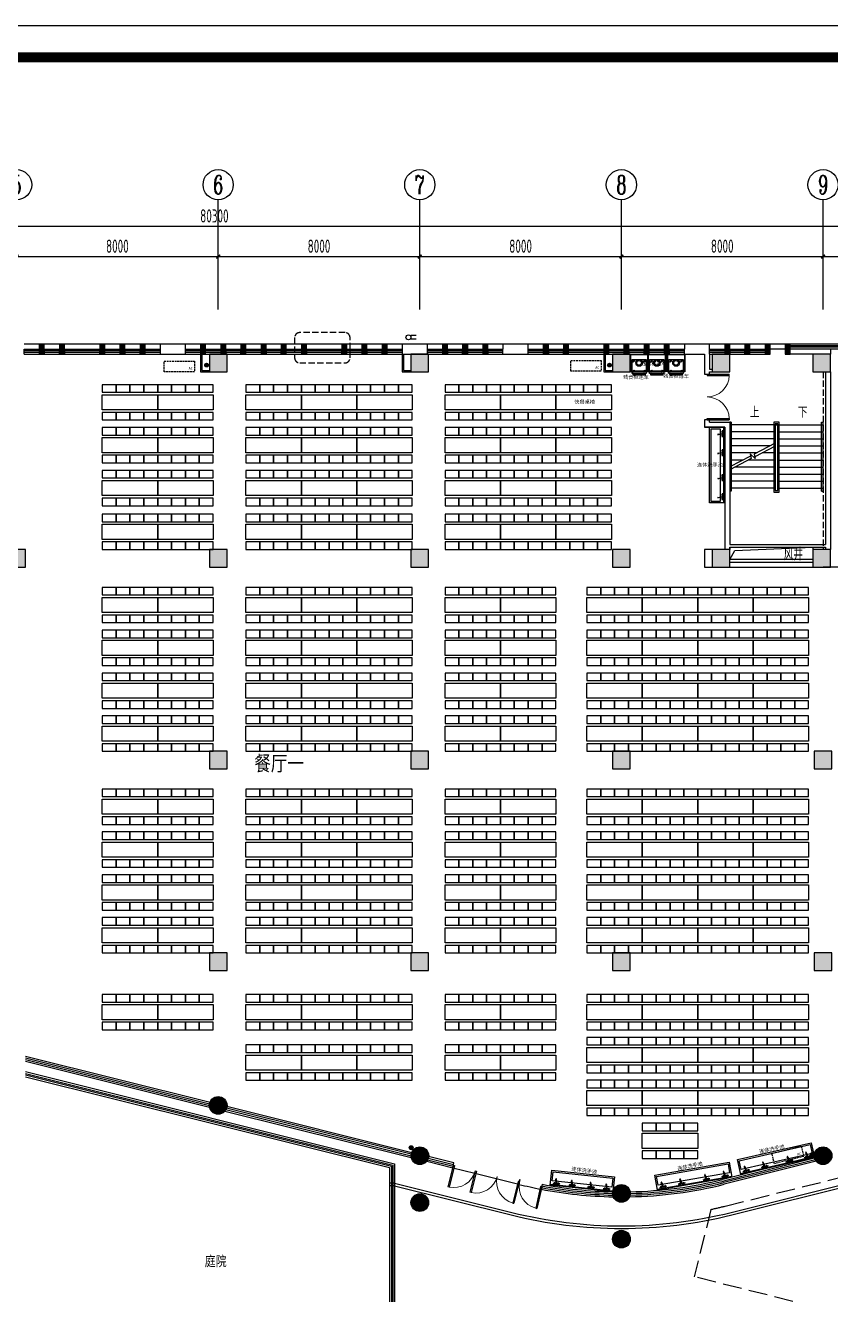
# Model space of a CAD drawing. Extents: x 1159254 to 1730927, y -477824 to -383968.
# Drawn here: x 1429519 to 1461469, y -434306 to -383968 of the extents above; entities that cross this region are included whole.
import ezdxf
from ezdxf.enums import TextEntityAlignment as Align

# ---------------------------------------------------------------- set-up
doc = ezdxf.new("R2010")
doc.units = 0
doc.header["$LTSCALE"] = 1000
doc.linetypes.add('DASH', pattern=[0.35, 0.25, -0.1])
for name, color, linetype in [('0-空调出屋面', 41, 'Continuous'), ('AXIS', 3, 'Continuous'), ('AXIS_TEXT', 7, 'Continuous'), ('COLUMN', 2, 'Continuous'), ('CURTWALL', 4, 'Continuous'), ('DIM_SYMB', 3, 'Continuous'), ('LG', 84, 'Continuous'), ('LVTRY', 6, 'Continuous'), ('PUB_HATCH', 8, 'Continuous'), ('PUB_STRM', 4, 'Continuous'), ('PUB_TEXT', 7, 'Continuous'), ('STAIR', 4, 'Continuous'), ('WALL', 6, 'Continuous'), ('WINDOW', 4, 'Continuous'), ('WS_厨房设备', 1, 'Continuous'), ('产品文字', 7, 'Continuous'), ('厨房布置', 4, 'Continuous'), ('外框', 7, 'Continuous'), ('空调', 205, 'Continuous')]:
    doc.layers.add(name, color=color, linetype=linetype)
doc.styles.add('_TCH_AXIS', font='COMPLEX', dxfattribs={"width": 0.8, "bigfont": 'TSSDCHN'})
doc.styles.add('_TCH_DIM', font='TSSDENG', dxfattribs={"width": 0.8, "bigfont": 'TSSDCHN'})
doc.styles.add('_TCH_DIM_T3', font='TSSDENG', dxfattribs={"width": 0.64, "bigfont": 'TSSDCHN'})
doc.styles.add('COMPLEX', font='COMPLEX')
doc.styles.add('HZ-1', font='MingLiU.ttf', dxfattribs={"width": 0.8})
doc.styles.get("Standard").update_dxf_attribs({"font": '', "width": 0.8})
doc.styles.add('WMF-宋体1', font='')
doc.styles.get('Standard').set_extended_font_data('SimSun')
doc.styles.get('WMF-宋体1').set_extended_font_data('SimSun')
doc.dimstyles.new('_TCH_ARCH&&150', dxfattribs={"dimtxt": 525, "dimasz": 150, "dimexe": 375, "dimexo": 450, "dimgap": 150, "dimtad": 1, "dimdec": 0, "dimzin": 0, "dimdsep": 46, "dimtxsty": '_TCH_DIM_T3', "dimblk": 'ARCHTICK', "dimcen": 0.09, "dimclrt": 7, "dimazin": 2, "dimtfac": 1, "dimtdec": 0, "dimtix": 1, "dimtmove": 2, "dimatfit": 3, "dimfxl": 0, "dimtolj": 1, "dimtzin": 0, "dimarcsym": 0})

# ---------------------------------------------------------------- blocks, each defined once
blk = doc.blocks.new('vhjkghkghkl')
at = {"layer": '空调', "linetype": 'DASH', "ltscale": 0.3}
blk.add_lwpolyline([(134071, 540199), (134071, 539779), (132871, 539779), (132871, 540199), (134071, 540199)], close=True, dxfattribs=at)
at = {"layer": '空调', "linetype": 'DASH', "ltscale": 0.3, "style": 'HZ-1'}
blk.add_text('AC', height=100, dxfattribs=at).set_placement((133846, 539867))
blk = doc.blocks.new('水龙头')
at = {"color": 252}
for p, q in [((-136, -15), (-90, -14)), ((-136, -18), (-90, -19)), ((-52, -2), (-4, -2)), ((-52, -31), (-6, -31)), ((4, -2), (51, -2)), ((12, -31), (51, -31)), ((23, -194), (26, -209)), ((49, -204), (46, -189)), ((136, -15), (90, -14)), ((136, -18), (90, -19))]:
    blk.add_line(p, q, dxfattribs=at)
for points in [[(13, -7), (0, 0), (-14, -8), (-14, -25), (-7, -29)], [(11, -26), (13, -25), (13, -7)]]:
    blk.add_lwpolyline(points, dxfattribs=at)
blk.add_lwpolyline([(26, -194), (-9, -18, -1.00756), (9, -15), (43, -190)], format="xyb", dxfattribs=at)
for centre in [(-78, -16), (77, -16)]:
    blk.add_circle(centre, 10.9, dxfattribs=at)
for centre, radius, start, end in [((-78, -16), 27.5, 36.2116, 175.3449), ((77, -16), 27.5, 4.6931, 143.7884), ((-136, -16), 1, 91.3387, 171.564), ((-132, -16), 4.53, 171.564, 188.436), ((-136, -17), 1, 188.436, 268.6613), ((-78, -16), 27.5, 184.6551, 323.7884), ((-78, -16), 16, 189.0003, 170.9997), ((-77, -16), 12.9, 168.3562, 191.6438), ((-52, 3), 5, 216.2116, 270), ((-52, -36), 5, 90, 143.7884), ((51, 3), 5, 270, 323.7884), ((51, -36), 5, 36.2116, 90), ((77, -16), 27.5, 216.2116, 355.3069), ((77, -16), 16, 9.0664, 350.9336), ((77, -16), 12.9, 348.3562, 11.6438), ((136, -16), 1, 8.436, 88.6613), ((136, -17), 1, 271.3387, 351.564), ((132, -16), 4.53, 351.564, 8.436)]:
    blk.add_arc(centre, radius, start, end, dxfattribs=at)
for centre, start_param, end_param in [((34, -192), 5.611234, 10.096729), ((34, -190), 6.955136, 8.752827), ((37, -206), 0, 3.141593)]:
    blk.add_ellipse(centre, major_axis=(-11.3, -2.2), ratio=0.233596, start_param=start_param, end_param=end_param, dxfattribs=at)
blk = doc.blocks.new('*U96')
blk.add_line((0, 40), (3000, 40))
blk.add_lwpolyline([(0, 600), (3000, 600), (3000, 0), (0, 0)], close=True)
at = {"color": 252}
blk.add_lwpolyline([(60, 540), (2940, 540), (2940, 180), (60, 180)], close=True, dxfattribs=at)
at = {"color": 1, "rotation": 180}
for p in [(246, 70), (996, 70), (1996, 70), (2746, 70)]:
    blk.add_blockref('水龙头', p, dxfattribs=at)
blk = doc.blocks.new('Custom_79')
at = {"color": 252}
for p, q in [((0, 700), (20, 680)), ((90, 806), (602, 806)), ((101, 806), (101, 771)), ((590, 806), (590, 771)), ((680, 680), (700, 700)), ((20, 20), (0, 0)), ((680, 20), (700, 0))]:
    blk.add_line(p, q, dxfattribs=at)
blk.add_lwpolyline([(0, 700), (700, 700), (700, 0), (0, 0)], close=True)
for points in [[(20, 680), (680, 680), (680, 20), (20, 20)], [(70, 771), (630, 771), (630, 213), (70, 213)], [(90, 771), (602, 771), (602, 822), (90, 822)], [(96, 661), (157, 721), (176, 702), (116, 642)], [(520, 661), (580, 721), (599, 702), (539, 642)], [(96, 262), (157, 322), (176, 303), (116, 242)], [(520, 262), (580, 322), (599, 303), (539, 242)]]:
    blk.add_lwpolyline(points, close=True, dxfattribs=at)
blk.add_circle((350, 350), 132)
blk.add_circle((350, 350), 92.5, dxfattribs=at)
blk = doc.blocks.new('*U125')
blk.add_line((0, 40), (2500, 40))
blk.add_lwpolyline([(0, 600), (2500, 600), (2500, 0), (0, 0)], close=True)
at = {"color": 252}
blk.add_lwpolyline([(60, 540), (2440, 540), (2440, 180), (60, 180)], close=True, dxfattribs=at)
at = {"color": 1, "rotation": 180}
for p in [(246, 70), (871, 70), (1621, 70), (2246, 70)]:
    blk.add_blockref('水龙头', p, dxfattribs=at)
blk = doc.blocks.new('A$C03080C26')
at = {"layer": '厨房布置'}
for points in [[(-1650, 1100), (-1650, 1400), (-2200, 1400), (-2200, 1100)], [(-1100, 1100), (-1100, 1400), (-1650, 1400), (-1650, 1100)], [(-1650, 1100), (-1650, 1400), (-1650, 1400), (-1650, 1100)], [(-550, 1100), (-550, 1400), (-1100, 1400), (-1100, 1100)], [(0, 1100), (0, 1400), (-550, 1400), (-550, 1100)], [(-2200, 1000), (0, 1000), (0, 400), (-2200, 400)], [(-1650, 0), (-1650, 300), (-2200, 300), (-2200, 0)], [(-1100, 0), (-1100, 300), (-1650, 300), (-1650, 0)], [(-1650, 0), (-1650, 300), (-1650, 300), (-1650, 0)], [(-550, 0), (-550, 300), (-1100, 300), (-1100, 0)], [(0, 0), (0, 300), (-550, 300), (-550, 0)]]:
    blk.add_lwpolyline(points, close=True, dxfattribs=at)
blk = doc.blocks.new('_ArchTick')
at = {"color": 0, "linetype": 'ByBlock', "const_width": 0.4}
blk.add_lwpolyline([(-0.5, -0.5), (0.5, 0.5)], dxfattribs=at)
blk = doc.blocks.new('*D177')
at = {"layer": 'AXIS', "color": 0, "lineweight": -2, "transparency": 16777216}
for p, q in [((1429169, -394791), (1429169, -392762)), ((1429169, -393137), (1437169, -393137)), ((1437169, -394791), (1437169, -392762))]:
    blk.add_line(p, q, dxfattribs=at)
at = {"layer": 'Defpoints', "color": 0, "transparency": 16777216}
for p in [(1437169, -393137), (1429169, -395241), (1437169, -395241)]:
    blk.add_point(p, dxfattribs=at)
at = {"layer": 'AXIS', "color": 0, "lineweight": -2, "transparency": 16777216, "xscale": 150, "yscale": 150, "zscale": 150, "rotation": 180}
blk.add_blockref('_ArchTick', (1429169, -393137), dxfattribs=at)
at = {"layer": 'AXIS', "color": 0, "lineweight": -2, "transparency": 16777216, "xscale": 150, "yscale": 150, "zscale": 150}
blk.add_blockref('_ArchTick', (1437169, -393137), dxfattribs=at)
at = {"layer": 'AXIS', "color": 7, "transparency": 16777216, "insert": (1433169, -392724), "char_height": 525, "attachment_point": 5, "style": '_TCH_DIM_T3'}
blk.add_mtext('\\A1;8000', dxfattribs=at)
blk = doc.blocks.new('*D178')
at = {"layer": 'AXIS', "color": 0, "lineweight": -2, "transparency": 16777216}
for p, q in [((1437169, -394791), (1437169, -392762)), ((1437169, -393137), (1445169, -393137)), ((1445169, -394791), (1445169, -392762))]:
    blk.add_line(p, q, dxfattribs=at)
at = {"layer": 'Defpoints', "color": 0, "transparency": 16777216}
for p in [(1445169, -393137), (1437169, -395241), (1445169, -395241)]:
    blk.add_point(p, dxfattribs=at)
at = {"layer": 'AXIS', "color": 0, "lineweight": -2, "transparency": 16777216, "xscale": 150, "yscale": 150, "zscale": 150, "rotation": 180}
blk.add_blockref('_ArchTick', (1437169, -393137), dxfattribs=at)
at = {"layer": 'AXIS', "color": 0, "lineweight": -2, "transparency": 16777216, "xscale": 150, "yscale": 150, "zscale": 150}
blk.add_blockref('_ArchTick', (1445169, -393137), dxfattribs=at)
at = {"layer": 'AXIS', "color": 7, "transparency": 16777216, "insert": (1441169, -392724), "char_height": 525, "attachment_point": 5, "style": '_TCH_DIM_T3'}
blk.add_mtext('\\A1;8000', dxfattribs=at)
blk = doc.blocks.new('*D179')
at = {"layer": 'AXIS', "color": 0, "lineweight": -2, "transparency": 16777216}
for p, q in [((1445169, -394791), (1445169, -392762)), ((1445169, -393137), (1453169, -393137)), ((1453169, -394791), (1453169, -392762))]:
    blk.add_line(p, q, dxfattribs=at)
at = {"layer": 'Defpoints', "color": 0, "transparency": 16777216}
for p in [(1453169, -393137), (1445169, -395241), (1453169, -395241)]:
    blk.add_point(p, dxfattribs=at)
at = {"layer": 'AXIS', "color": 0, "lineweight": -2, "transparency": 16777216, "xscale": 150, "yscale": 150, "zscale": 150, "rotation": 180}
blk.add_blockref('_ArchTick', (1445169, -393137), dxfattribs=at)
at = {"layer": 'AXIS', "color": 0, "lineweight": -2, "transparency": 16777216, "xscale": 150, "yscale": 150, "zscale": 150}
blk.add_blockref('_ArchTick', (1453169, -393137), dxfattribs=at)
at = {"layer": 'AXIS', "color": 7, "transparency": 16777216, "insert": (1449169, -392724), "char_height": 525, "attachment_point": 5, "style": '_TCH_DIM_T3'}
blk.add_mtext('\\A1;8000', dxfattribs=at)
blk = doc.blocks.new('*D180')
at = {"layer": 'AXIS', "color": 0, "lineweight": -2, "transparency": 16777216}
for p, q in [((1453169, -394791), (1453169, -392762)), ((1453169, -393137), (1461169, -393137)), ((1461169, -394791), (1461169, -392762))]:
    blk.add_line(p, q, dxfattribs=at)
at = {"layer": 'Defpoints', "color": 0, "transparency": 16777216}
for p in [(1461169, -393137), (1453169, -395241), (1461169, -395241)]:
    blk.add_point(p, dxfattribs=at)
at = {"layer": 'AXIS', "color": 0, "lineweight": -2, "transparency": 16777216, "xscale": 150, "yscale": 150, "zscale": 150, "rotation": 180}
blk.add_blockref('_ArchTick', (1453169, -393137), dxfattribs=at)
at = {"layer": 'AXIS', "color": 0, "lineweight": -2, "transparency": 16777216, "xscale": 150, "yscale": 150, "zscale": 150}
blk.add_blockref('_ArchTick', (1461169, -393137), dxfattribs=at)
at = {"layer": 'AXIS', "color": 7, "transparency": 16777216, "insert": (1457169, -392724), "char_height": 525, "attachment_point": 5, "style": '_TCH_DIM_T3'}
blk.add_mtext('\\A1;8000', dxfattribs=at)
blk = doc.blocks.new('*D181')
at = {"layer": 'AXIS', "color": 0, "lineweight": -2, "transparency": 16777216}
for p, q in [((1461169, -394791), (1461169, -392762)), ((1461169, -393137), (1469169, -393137)), ((1469169, -394791), (1469169, -392762))]:
    blk.add_line(p, q, dxfattribs=at)
at = {"layer": 'Defpoints', "color": 0, "transparency": 16777216}
for p in [(1469169, -393137), (1461169, -395241), (1469169, -395241)]:
    blk.add_point(p, dxfattribs=at)
at = {"layer": 'AXIS', "color": 0, "lineweight": -2, "transparency": 16777216, "xscale": 150, "yscale": 150, "zscale": 150, "rotation": 180}
blk.add_blockref('_ArchTick', (1461169, -393137), dxfattribs=at)
at = {"layer": 'AXIS', "color": 0, "lineweight": -2, "transparency": 16777216, "xscale": 150, "yscale": 150, "zscale": 150}
blk.add_blockref('_ArchTick', (1469169, -393137), dxfattribs=at)
at = {"layer": 'AXIS', "color": 7, "transparency": 16777216, "insert": (1465169, -392724), "char_height": 525, "attachment_point": 5, "style": '_TCH_DIM_T3'}
blk.add_mtext('\\A1;8000', dxfattribs=at)
blk = doc.blocks.new('*D183')
at = {"layer": 'AXIS', "color": 0, "lineweight": -2, "transparency": 16777216}
for p, q in [((1396869, -394791), (1396869, -391562)), ((1477169, -394791), (1477169, -391562)), ((1396869, -391937), (1477169, -391937))]:
    blk.add_line(p, q, dxfattribs=at)
at = {"layer": 'Defpoints', "color": 0, "transparency": 16777216}
for p in [(1477169, -391937), (1396869, -395241), (1477169, -395241)]:
    blk.add_point(p, dxfattribs=at)
at = {"layer": 'AXIS', "color": 0, "lineweight": -2, "transparency": 16777216, "xscale": 150, "yscale": 150, "zscale": 150, "rotation": 180}
blk.add_blockref('_ArchTick', (1396869, -391937), dxfattribs=at)
at = {"layer": 'AXIS', "color": 0, "lineweight": -2, "transparency": 16777216, "xscale": 150, "yscale": 150, "zscale": 150}
blk.add_blockref('_ArchTick', (1477169, -391937), dxfattribs=at)
at = {"layer": 'AXIS', "color": 7, "transparency": 16777216, "insert": (1437019, -391524), "char_height": 525, "attachment_point": 5, "style": '_TCH_DIM_T3'}
blk.add_mtext('\\A1;80300', dxfattribs=at)
blk = doc.blocks.new('_FZH')
blk.add_lwpolyline([(-0.5, -0.5), (0.5, -0.5), (0.5, 0.5), (-0.5, 0.5)], close=True)
at = {"layer": 'PUB_HATCH'}
blk.add_solid([(-0.5, -0.5), (0.5, -0.5), (-0.5, 0.5), (0.5, 0.5)], dxfattribs=at)
blk = doc.blocks.new('_YZH')
blk.add_circle((0, 0), 0.5)
at = {"layer": 'PUB_HATCH', "const_width": 0.5}
blk.add_lwpolyline([(-0.25, 0, 1), (0.25, 0, 1)], format="xyb", close=True, dxfattribs=at)
blk = doc.blocks.new('$DorLib2D$00000002')
for p, q in [((-0.5, 0), (-0.5, 0.4875)), ((-0.475, 0.4875), (-0.5, 0.4875)), ((-0.475, 0), (-0.475, 0.4875)), ((0.475, 0), (0.475, 0.4875)), ((0.475, 0.4875), (0.5, 0.4875)), ((0.5, 0), (0.5, 0.4875)), ((-0.5, 0), (-0.475, 0)), ((0.5, 0), (0.475, 0))]:
    blk.add_line(p, q)
at = {"lineweight": 13}
for centre, start, end in [((-0.4875, 0), 0, 88.53072), ((0.4875, 0), 91.46928, 180)]:
    blk.add_arc(centre, 0.4875, start, end, dxfattribs=at)
blk = doc.blocks.new('$DorLib2D$00000001')
for p, q in [((0.45, 0.975), (0.5, 0.975)), ((0.45, 0), (0.45, 0.975)), ((0.5, 0), (0.5, 0.975)), ((0.5, 0), (0.45, 0))]:
    blk.add_line(p, q)
at = {"lineweight": 13}
blk.add_arc((0.475, 0), 0.975, 91.4693, 180, dxfattribs=at)
blk = doc.blocks.new('_AXISO')
blk.add_circle((0, 0), 0.5)
at = {"layer": 'AXIS_TEXT', "style": 'COMPLEX', "width": 1.041667}
blk.add_attdef('A', text='', height=0.56, dxfattribs=at).set_placement((-0.25, -0.28), (0.25, -0.28), align=Align.FIT)
blk = doc.blocks.new('$WINLIB2D$00000001')
at = {"color": 0}
for points in [[(-0.5, 0.5), (-0.5, -0.5)], [(-0.5, 0.5), (0.5, 0.5)], [(0.5, -0.5), (0.5, 0.5)], [(0.5, 0.167), (-0.5, 0.167)], [(0.5, -0.167), (-0.5, -0.167)], [(-0.5, -0.5), (0.5, -0.5)]]:
    blk.add_lwpolyline(points, dxfattribs=at)

msp = doc.modelspace()

# ---------------------------------------------------------------- hatches: boundary and pattern name
at = {"layer": '0-空调出屋面'}
h = msp.add_hatch(dxfattribs=at)
h.set_pattern_fill('ANSI31', color=256, scale=10, style=0)
h.set_pattern_definition([(315, (1436646.978, -397375.931), (-11.2253, -11.2253), [])])
h.paths.add_polyline_path([(1436647, -397440.9, -1), (1436777, -397440.9, -1)])
h = msp.add_hatch(dxfattribs=at)
h.set_pattern_fill('ANSI31', color=256, scale=10, style=0)
h.set_pattern_definition([(315, (1452632.474, -397375.931), (-11.2253, -11.2253), [])])
h.paths.add_polyline_path([(1452632.5, -397440.9, -1), (1452762.5, -397440.9, -1)])
h = msp.add_hatch(dxfattribs=at)
h.set_pattern_fill('ANSI31', color=256, scale=10, style=0)
h.set_pattern_definition([(315, (1444759.58, -428412.707), (-11.2253, -11.2253), [])])
h.paths.add_polyline_path([(1444759.6, -428477.7, -1), (1444889.6, -428477.7, -1)])
h = msp.add_hatch(dxfattribs=at)
h.set_pattern_fill('ANSI31', color=256, scale=10, style=0)
h.set_pattern_definition([(315, (1460677.88, -428682.519), (-11.2253, -11.2253), [])])
h.paths.add_polyline_path([(1460677.9, -428747.5, -1), (1460807.9, -428747.5, -1)])

# ---------------------------------------------------------------- linework, layer by layer
at = {"linetype": 'DASH'}
msp.add_line((1461169.5, -397705.7), (1461169.5, -404755.7), dxfattribs=at)
at = {"color": 6, "linetype": 'DASH'}
msp.add_lwpolyline([(1440402.8, -397352.7), (1442202.8, -397352.7, 0.4142136), (1442402.8, -397152.7), (1442402.8, -396352.7, 0.4142136), (1442202.8, -396152.7), (1440402.8, -396152.7, 0.4142136), (1440202.8, -396352.7), (1440202.8, -397152.7, 0.4142136)], format="xyb", close=True, dxfattribs=at)
msp.add_lwpolyline([(1460769.5, -405155.7), (1457469.5, -405155.7), (1457469.5, -404655.7), (1460769.5, -404655.7)], close=True)
msp.add_lwpolyline([(1457469.5, -405155.7), (1457664.1, -404789.4), (1460769.5, -404655.7)])
at = {"layer": '0-空调出屋面'}
for centre, radius in [((1436712, -397440.9), 75), ((1436712, -397440.9), 65), ((1452697.5, -397440.9), 75), ((1452697.5, -397440.9), 65), ((1444824.6, -428477.7), 75), ((1444824.6, -428477.7), 65), ((1460742.9, -428747.5), 75), ((1460742.9, -428747.5), 65)]:
    msp.add_circle(centre, radius, dxfattribs=at)
at = {"layer": 'AXIS'}
for p, q in [((1437169.5, -395240.5), (1437169.5, -390887)), ((1445169.5, -395240.5), (1445169.5, -390887)), ((1453169.5, -395240.5), (1453169.5, -390887)), ((1461169.5, -395240.5), (1461169.5, -390887))]:
    msp.add_line(p, q, dxfattribs=at)
at = {"layer": 'COLUMN'}
for p, q in [((1435869.5, -396605.7), (1434869.5, -396605.7)), ((1434869.5, -396605.7), (1434869.5, -396805.7)), ((1435869.5, -396805.7), (1435869.5, -396605.7)), ((1445469.5, -396605.7), (1444469.5, -396605.7)), ((1444469.5, -396605.7), (1444469.5, -396805.7)), ((1445469.5, -396805.7), (1445469.5, -396605.7)), ((1449469.5, -396605.7), (1448469.5, -396605.7)), ((1448469.5, -396605.7), (1448469.5, -396805.7)), ((1449469.5, -396805.7), (1449469.5, -396605.7)), ((1456669.5, -396605.7), (1455669.5, -396605.7)), ((1455669.5, -396605.7), (1455669.5, -396805.7)), ((1456669.5, -396805.7), (1456669.5, -396605.7)), ((1434869.5, -397005.7), (1435869.5, -397005.7)), ((1444469.5, -397005.7), (1445469.5, -397005.7)), ((1448469.5, -397005.7), (1449469.5, -397005.7)), ((1455669.5, -397005.7), (1456469.5, -397005.7))]:
    msp.add_line(p, q, dxfattribs=at)
for points in [[(1436469.5, -397005.7), (1436469.5, -397705.7), (1436819.5, -397705.7)], [(1436519.5, -397005.7), (1436519.5, -397655.7), (1436819.5, -397655.7)], [(1444469.5, -397005.7), (1444469.5, -397705.7), (1444819.5, -397705.7)], [(1444519.5, -397005.7), (1444519.5, -397655.7), (1444819.5, -397655.7)], [(1452469.5, -397005.7), (1452469.5, -397705.7), (1452819.5, -397705.7)], [(1452519.5, -397005.7), (1452519.5, -397655.7), (1452819.5, -397655.7)]]:
    msp.add_lwpolyline(points, dxfattribs=at)
at = {"layer": 'CURTWALL'}
for p, q in [((1463056, -405455.8), (1461176, -405455.8)), ((1429519.5, -424843), (1436845.4, -426669.6)), ((1429519.5, -424911.7), (1436826.2, -426733.5)), ((1429519.5, -424980.4), (1436819.5, -426800.5)), ((1429519.5, -425049.1), (1436826.3, -426870.9)), ((1437517.7, -426837.2), (1444847.2, -428664.6)), ((1437440, -427023.9), (1444828.1, -428866)), ((1437479.1, -426965), (1444821.3, -428795.6)), ((1437504.6, -426902.6), (1444828, -428728.6)), ((1446521.7, -429082.1), (1445519.5, -428832.3)), ((1460821.2, -428831.8), (1457197.5, -429735.3)), ((1445441.8, -429019), (1446473.3, -429276.2)), ((1445480.9, -428960.1), (1446489.4, -429211.5)), ((1445506.4, -428897.7), (1446505.5, -429146.8)), ((1446473.3, -429276.2), (1446521.7, -429082.1)), ((1460834.3, -428897.3), (1457213.6, -429800)), ((1460859.8, -428959.6), (1457229.7, -429864.7)), ((1460898.9, -429018.6), (1457245.8, -429929.4)), ((1449093.1, -429929.4), (1449141.5, -429735.3)), ((1449104.3, -429932.2), (1449147.3, -429736.8)), ((1450026.2, -429930.5), (1449983.2, -430125.9))]:
    msp.add_line(p, q, dxfattribs=at)
for radius, start, end in [(16783.3, 256, 256.0332), (16716.7, 256, 256.02707), (16650, 256, 256.0209), (16783.3, 271.17245, 284), (16650, 271.18303, 284), (16716.7, 271.1997, 284), (16850, 256, 256.03928), (16850, 259.09996, 268.90142), (16783.3, 259.10604, 268.82755), (16716.7, 259.11216, 268.8003), (16650, 259.11834, 268.81697), (16850, 271.09858, 284)]:
    msp.add_arc((1453169.5, -413579.9), radius, start, end, dxfattribs=at)
at = {"layer": 'DIM_SYMB'}
for points in [[(1458369.5, -399665.7, 0, 0, 0), (1458369.5, -400535.7, 104, 0, 0), (1458369.5, -400925.7, 0, 0, 0)], [(1460269.5, -399665.7, 0, 0, 0), (1460269.5, -403375.7, 0, 0, 0), (1458369.5, -403375.7, 0, 0, 0), (1458369.5, -401595.7, 104, 0, 0), (1458369.5, -401205.7, 0, 0, 0)]]:
    msp.add_lwpolyline(points, format="xyseb", dxfattribs=at)
at = {"layer": 'LG'}
for points in [[(1462153, -395110.9), (1462544.4, -396680.7), (1461469.5, -396680.7), (1459869.5, -396680.7)], [(1462213.6, -395147.2), (1462608.4, -396730.7), (1459869.5, -396730.7)], [(1429519.5, -425538.7), (1444094.5, -429172.6), (1444094.5, -437930.7), (1429519.5, -437930.7)], [(1429519.5, -425590.2), (1444044.5, -429211.7), (1444044.5, -437880.7), (1429519.5, -437880.7)]]:
    msp.add_lwpolyline(points, dxfattribs=at)
at = {"layer": 'LVTRY'}
for p, q in [((1457269.5, -399905.7), (1456469.5, -399905.7)), ((1457269.5, -404755.7), (1456469.5, -404755.7))]:
    msp.add_line(p, q, dxfattribs=at)
at = {"layer": 'PUB_STRM', "linetype": 'DASH'}
for p, q in [((1445019.5, -396269.3), (1444819.5, -396269.3)), ((1445019.5, -396409.3), (1444819.5, -396409.3))]:
    msp.add_line(p, q, dxfattribs=at)
at = {"layer": 'PUB_STRM'}
msp.add_circle((1444719.5, -396339.3), 100, dxfattribs=at)
at = {"layer": 'STAIR'}
for p, q in [((1457469.5, -399705.7), (1457469.5, -402445.7)), ((1457529.5, -399705.7), (1457469.5, -399705.7)), ((1457469.5, -399805.7), (1457469.5, -401477)), ((1459269.5, -399805.7), (1457469.5, -399805.7)), ((1459269.5, -400085.7), (1457469.5, -400085.7)), ((1457529.5, -399705.7), (1457529.5, -402445.7)), ((1459429.5, -399705.7), (1459209.5, -399705.7)), ((1459209.5, -399705.7), (1459209.5, -402475.7)), ((1459369.5, -399765.7), (1459269.5, -399765.7)), ((1459269.5, -399765.7), (1459269.5, -402415.7)), ((1459269.5, -399805.7), (1459369.5, -399805.7)), ((1459269.5, -399805.7), (1459269.5, -400541.7)), ((1459369.5, -402415.7), (1459369.5, -399765.7)), ((1459369.5, -402325.7), (1459369.5, -399805.7)), ((1459369.5, -399805.7), (1461169.5, -399805.7)), ((1459369.5, -400085.7), (1461169.5, -400085.7)), ((1459429.5, -402475.7), (1459429.5, -399705.7)), ((1461109.5, -402445.7), (1461109.5, -399705.7)), ((1461109.5, -399705.7), (1461169.5, -399705.7)), ((1461169.5, -402445.7), (1461169.5, -399705.7)), ((1461169.5, -402325.7), (1461169.5, -399805.7)), ((1459269.5, -400365.7), (1457469.5, -400365.7)), ((1459069.3, -400645.7), (1457469.5, -400645.7)), ((1459269.5, -400541.7), (1458438, -400973.7)), ((1459269.5, -400654.4), (1458460.3, -401074.8)), ((1459269.5, -400654.4), (1459269.5, -402325.7)), ((1459369.5, -400365.7), (1461169.5, -400365.7)), ((1459369.5, -400645.7), (1461169.5, -400645.7)), ((1458530.4, -400925.7), (1457469.5, -400925.7)), ((1458296.3, -401047.4), (1457469.5, -401477)), ((1458318.6, -401148.5), (1457469.5, -401589.7)), ((1458476.5, -401148), (1458278.3, -400966.1)), ((1458278.3, -400966.1), (1458318.6, -401148.5)), ((1458438, -400973.7), (1458476.5, -401148)), ((1459269.5, -400925.7), (1458747.3, -400925.7)), ((1459369.5, -400925.7), (1461169.5, -400925.7)), ((1457991.6, -401205.7), (1457469.5, -401205.7)), ((1457469.5, -401589.7), (1457469.5, -402325.7)), ((1459269.5, -401485.7), (1457669.6, -401485.7)), ((1459269.5, -401205.7), (1458208.5, -401205.7)), ((1459369.5, -401205.7), (1461169.5, -401205.7)), ((1459369.5, -401485.7), (1461169.5, -401485.7)), ((1459269.5, -401765.7), (1457469.5, -401765.7)), ((1459269.5, -402045.7), (1457469.5, -402045.7)), ((1459369.5, -401765.7), (1461169.5, -401765.7)), ((1459369.5, -402045.7), (1461169.5, -402045.7)), ((1459269.5, -402325.7), (1457469.5, -402325.7)), ((1457529.5, -402445.7), (1457469.5, -402445.7)), ((1459209.5, -402475.7), (1459429.5, -402475.7)), ((1459269.5, -402415.7), (1459369.5, -402415.7)), ((1459369.5, -402325.7), (1461169.5, -402325.7)), ((1461109.5, -402445.7), (1461169.5, -402445.7))]:
    msp.add_line(p, q, dxfattribs=at)
at = {"layer": 'STAIR', "color": 8, "ltscale": 3}
for p, q in [((1457524, -431045.2), (1475329.3, -426605.9)), ((1457548.2, -431142.2), (1475353.5, -426702.9)), ((1444169.5, -429887), (1443969.5, -429887)), ((1444169.5, -429887), (1448814.9, -431045.2)), ((1444169.5, -429990), (1443969.5, -429990)), ((1444169.5, -429990), (1448790.7, -431142.2))]:
    msp.add_line(p, q, dxfattribs=at)
at = {"layer": 'STAIR', "linetype": 'DASH', "ltscale": 3}
for p, q in [((1443969.5, -429270.3), (1443969.5, -441095.8)), ((1456719.6, -430926.5), (1456053.9, -433596.6)), ((1464050.4, -435590.3), (1456053.9, -433596.6))]:
    msp.add_line(p, q, dxfattribs=at)
at = {"layer": 'STAIR'}
for points in [[(1462080.2, -395129.1), (1462448.4, -396605.7), (1461469.5, -396605.7), (1429469.5, -396605.7)], [(1462286.3, -395129.1), (1462704.4, -396805.7), (1461469.5, -396805.7)], [(1429519.5, -425461.4), (1444169.5, -429114), (1444169.5, -438005.7), (1429519.5, -438005.7)], [(1429519.5, -425667.5), (1443969.5, -429270.3), (1443969.5, -437805.7), (1429519.5, -437805.7)]]:
    msp.add_lwpolyline(points, dxfattribs=at)
at = {"layer": 'STAIR', "linetype": 'DASH', "ltscale": 3}
msp.add_lwpolyline([(1456719.6, -430926.5, 0.008491), (1457282.1, -430796.3), (1469629, -427717.9, 0.4142136), (1473999.3, -420444.6)], format="xyb", dxfattribs=at)
at = {"layer": 'STAIR', "color": 8, "ltscale": 3}
for radius in [18100, 18000]:
    msp.add_arc((1453169.5, -413579.9), radius, 256, 284, dxfattribs=at)
at = {"layer": 'WALL'}
for p, q in [((1459669.5, -396605.7), (1459069.5, -396605.7)), ((1456469.5, -397005.7), (1456469.5, -397605.5)), ((1456669.5, -397005.7), (1456669.5, -397605.5)), ((1459669.5, -396805.7), (1459069.5, -396805.7)), ((1461469.5, -396805.7), (1459869.5, -396805.7)), ((1461269.5, -397005.7), (1459869.5, -397005.7)), ((1461469.5, -396805.7), (1461469.5, -397005.7)), ((1456469.5, -397605.5), (1456469.5, -397805.7)), ((1456669.5, -397605.5), (1456769.5, -397605.5)), ((1456469.5, -397805.7), (1456669.5, -397805.7)), ((1456669.5, -397805.7), (1456669.5, -397705.5)), ((1456669.5, -397705.5), (1456769.5, -397705.5)), ((1461269.5, -397705.7), (1461269.5, -404555.7)), ((1461469.5, -397705.7), (1461469.5, -404605.7)), ((1456669.5, -399605.7), (1456469.5, -399605.7)), ((1456469.5, -399605.7), (1456469.5, -399705.7)), ((1456669.5, -399705.7), (1456669.5, -399605.7)), ((1456469.5, -399705.7), (1456469.5, -399705.7)), ((1456469.5, -399705.7), (1456469.5, -399905.7)), ((1456469.5, -399905.7), (1456569.5, -399905.7)), ((1456569.5, -399905.7), (1457269.5, -399905.7)), ((1456669.5, -399705.7), (1457469.5, -399705.7)), ((1457269.5, -399905.7), (1457269.5, -404605.7)), ((1457469.5, -399705.7), (1457469.5, -404555.7)), ((1457269.5, -404605.7), (1457269.5, -404755.7)), ((1457469.5, -404555.7), (1461269.5, -404555.7)), ((1457469.5, -404655.7), (1461269.5, -404655.7)), ((1457469.5, -404655.7), (1457469.5, -404755.7)), ((1461269.5, -404655.7), (1461269.5, -404755.7)), ((1461469.5, -404605.7), (1461469.5, -404755.7)), ((1456469.5, -404755.8), (1456469.5, -405455.8)), ((1456469.5, -405455.8), (1456867.8, -405455.8)), ((1457469.5, -405255.7), (1460769.5, -405255.7)), ((1457469.5, -405455.7), (1460769.5, -405455.7))]:
    msp.add_line(p, q, dxfattribs=at)
at = {"layer": 'WINDOW'}
for p, q in [((1446473.3, -429276.2), (1447346.5, -429493.9)), ((1447346.5, -429493.9), (1449093.1, -429929.4))]:
    msp.add_line(p, q, dxfattribs=at)
msp.add_arc((1453169.5, -413579.9), 16850, 256.03928, 259.09996, dxfattribs=at)
at = {"layer": '外框', "lineweight": -2}
msp.add_line((1373729.3, -383967.5), (1507666.7, -383967.5), dxfattribs=at)
at = {"layer": '外框', "lineweight": -2, "const_width": 391.5}
msp.add_lwpolyline([(1378933, -476589.1), (1502264, -476589.1, 0.4142136), (1506179.3, -472673.8), (1506179.3, -389151, 0.4142136), (1502264, -385235.8), (1378933, -385235.8, 0.4142136), (1375017.7, -389151), (1375017.7, -472673.8, 0.4142136)], format="xyb", close=True, dxfattribs=at)

# ---------------------------------------------------------------- block references
at = {"layer": 'AXIS'}
ref = msp.add_blockref('_AXISO', (1429169.5, -390287), dxfattribs=dict(at, xscale=1200, yscale=1200, zscale=1200))
ref.add_attrib('A', '5', dxfattribs={"layer": 'AXIS_TEXT', "height": 741.2, "style": '_TCH_AXIS'}).set_placement((1428971.8, -390657.6), (1429367.1, -390657.6), align=Align.FIT)
ref = msp.add_blockref('_AXISO', (1437169.5, -390287), dxfattribs=dict(at, xscale=1200, yscale=1200, zscale=1200))
ref.add_attrib('A', '6', dxfattribs={"layer": 'AXIS_TEXT', "height": 741.2, "style": '_TCH_AXIS'}).set_placement((1436971.8, -390657.6), (1437367.1, -390657.6), align=Align.FIT)
ref = msp.add_blockref('_AXISO', (1445169.5, -390287), dxfattribs=dict(at, xscale=1200, yscale=1200, zscale=1200))
ref.add_attrib('A', '7', dxfattribs={"layer": 'AXIS_TEXT', "height": 741.2, "style": '_TCH_AXIS'}).set_placement((1444971.8, -390657.6), (1445367.1, -390657.6), align=Align.FIT)
ref = msp.add_blockref('_AXISO', (1453169.5, -390287), dxfattribs=dict(at, xscale=1200, yscale=1200, zscale=1200))
ref.add_attrib('A', '8', dxfattribs={"layer": 'AXIS_TEXT', "height": 741.2, "style": '_TCH_AXIS'}).set_placement((1452971.8, -390657.6), (1453367.1, -390657.6), align=Align.FIT)
ref = msp.add_blockref('_AXISO', (1461169.5, -390287), dxfattribs=dict(at, xscale=1200, yscale=1200, zscale=1200))
ref.add_attrib('A', '9', dxfattribs={"layer": 'AXIS_TEXT', "height": 741.2, "style": '_TCH_AXIS'}).set_placement((1460971.8, -390657.6), (1461367.1, -390657.6), align=Align.FIT)
at = {"layer": 'COLUMN'}
for name, p, xscale, yscale, zscale in [('_FZH', (1430169.5, -396805.7), 200, 400, 400), ('_FZH', (1430969.5, -396805.7), 200, 400, 400), ('_FZH', (1432569.5, -396805.7), 200, 400, 400), ('_FZH', (1433369.5, -396805.7), 200, 400, 400), ('_FZH', (1434169.5, -396805.7), 200, 400, 400), ('_FZH', (1436569.5, -396805.7), 200, 400, 400), ('_FZH', (1437369.5, -396805.7), 200, 400, 400), ('_FZH', (1438169.5, -396805.7), 200, 400, 400), ('_FZH', (1438969.5, -396805.7), 200, 400, 400), ('_FZH', (1439769.5, -396805.7), 200, 400, 400), ('_FZH', (1440569.5, -396805.7), 200, 400, 400), ('_FZH', (1442169.5, -396805.7), 200, 400, 400), ('_FZH', (1442969.5, -396805.7), 200, 400, 400), ('_FZH', (1443769.5, -396805.7), 200, 400, 400), ('_FZH', (1446169.5, -396805.7), 200, 400, 400), ('_FZH', (1446969.5, -396805.7), 200, 400, 400), ('_FZH', (1447769.5, -396805.7), 200, 400, 400), ('_FZH', (1450169.5, -396805.7), 200, 400, 400), ('_FZH', (1450969.5, -396805.7), 200, 400, 400), ('_FZH', (1452569.5, -396805.7), 200, 400, 400), ('_FZH', (1453369.5, -396805.7), 200, 400, 400), ('_FZH', (1454169.5, -396805.7), 200, 400, 400), ('_FZH', (1454969.5, -396805.7), 200, 400, 400), ('_FZH', (1457369.5, -396805.7), 200, 400, 400), ('_FZH', (1458169.5, -396805.7), 200, 400, 400), ('_FZH', (1458969.5, -396805.7), 200, 400, 400), ('_FZH', (1459769.5, -396805.7), 200, 400, 400), ('_FZH', (1437169.5, -397355.7), 700, 700, 700), ('_FZH', (1445169.5, -397355.7), 700, 700, 700), ('_FZH', (1453169.5, -397355.7), 700, 700, 700), ('_FZH', (1429169.5, -405105.7), 700, 700, 700), ('_FZH', (1437169.5, -405105.7), 700, 700, 700), ('_FZH', (1445169.5, -405105.7), 700, 700, 700), ('_FZH', (1437169.5, -413105.7), 700, 700, 700), ('_FZH', (1445169.5, -413105.7), 700, 700, 700), ('_FZH', (1453169.5, -413105.7), 700, 700, 700), ('_FZH', (1461169.5, -413105.8), 700.0043380444404, 699.9999999998836, 699.9999999998836), ('_FZH', (1437169.5, -421105.7), 700, 700, 700), ('_FZH', (1445169.5, -421105.7), 700, 700, 700), ('_FZH', (1453169.5, -421105.7), 700, 700, 700), ('_FZH', (1461169.5, -421105.8), 699.9965255453717, 700.0000152587891, 700.0000152587891), ('_YZH', (1437169.5, -426801.9), 700, 700, 700), ('_YZH', (1445171.3, -428797), 700, 700, 700), ('_YZH', (1461169.5, -428796.5), 700, 700, 700), ('_YZH', (1445169.5, -430656.1), 700, 700, 700), ('_YZH', (1453169.5, -430292.1), 700, 700, 700), ('_YZH', (1453169.5, -432105.7), 700, 700, 700)]:
    msp.add_blockref(name, p, dxfattribs=dict(at, xscale=xscale, yscale=yscale, zscale=zscale))
at = {"layer": 'COLUMN', "xscale": 700, "yscale": 700, "zscale": 700, "rotation": 270}
for p in [(1457119.5, -397355.7), (1461119.5, -397355.7), (1453169.5, -405105.7), (1457119.5, -405105.7), (1461119.5, -405105.7)]:
    msp.add_blockref('_FZH', p, dxfattribs=at)
at = {"layer": 'WINDOW'}
for name, p, xscale, yscale, zscale, rotation in [('$WINLIB2D$00000001', (1429769.5, -396905.7), -600, 200, -600, 180), ('$WINLIB2D$00000001', (1430569.5, -396905.7), -600, -200, -600, 180), ('$WINLIB2D$00000001', (1431769.5, -396905.7), -1400, -200, -1400, 180), ('$WINLIB2D$00000001', (1432969.5, -396905.7), -600, 200, -600, 180), ('$WINLIB2D$00000001', (1433769.5, -396905.7), -600, -200, -600, 180), ('$WINLIB2D$00000001', (1434569.5, -396905.7), -600, 200, -600, 180), ('$WINLIB2D$00000001', (1436169.5, -396905.7), -600, 200, -600, 180), ('$WINLIB2D$00000001', (1436969.5, -396905.7), -600, 200, -600, 180), ('$WINLIB2D$00000001', (1437769.5, -396905.7), -600, -200, -600, 180), ('$WINLIB2D$00000001', (1438569.5, -396905.7), -600, 200, -600, 180), ('$WINLIB2D$00000001', (1439369.5, -396905.7), -600, -200, -600, 180), ('$WINLIB2D$00000001', (1440169.5, -396905.7), -600, 200, -600, 180), ('$WINLIB2D$00000001', (1441369.5, -396905.7), -1400, -200, -1400, 179.9999999999916), ('$WINLIB2D$00000001', (1442569.5, -396905.7), -600, 200, -600, 180), ('$WINLIB2D$00000001', (1443369.5, -396905.7), -600, -200, -600, 180), ('$WINLIB2D$00000001', (1444169.5, -396905.7), -600, 200, -600, 180), ('$WINLIB2D$00000001', (1445769.5, -396905.7), -600, 200, -600, 180), ('$WINLIB2D$00000001', (1446569.5, -396905.7), -600, -200, -600, 180), ('$WINLIB2D$00000001', (1447369.5, -396905.7), -600, 200, -600, 180), ('$WINLIB2D$00000001', (1448169.5, -396905.7), -600, -200, -600, 180), ('$WINLIB2D$00000001', (1449769.5, -396905.7), -600, 200, -600, 180), ('$WINLIB2D$00000001', (1450569.5, -396905.7), -600, -200, -600, 180), ('$WINLIB2D$00000001', (1451769.5, -396905.7), -1400, 200, -1400, 179.9999999999916), ('$WINLIB2D$00000001', (1452969.5, -396905.7), -600, 200, -600, 180), ('$WINLIB2D$00000001', (1453769.5, -396905.7), -600, -200, -600, 180), ('$WINLIB2D$00000001', (1454569.5, -396905.7), -600, 200, -600, 180), ('$WINLIB2D$00000001', (1455369.5, -396905.7), -600, -200, -600, 180), ('$WINLIB2D$00000001', (1456969.5, -396905.7), -600, 200, -600, 180), ('$WINLIB2D$00000001', (1457769.5, -396905.7), -600, -200, -600, 180), ('$WINLIB2D$00000001', (1458569.5, -396905.7), -600, 200, -600, 179.9999999999833), ('$DorLib2D$00000002', (1456569.5, -398705.7), -1800, 1800, -1800, 270.0000000000242), ('$DorLib2D$00000001', (1446934.1, -429288), -900, -900, -900, 345.9999999985729), ('$DorLib2D$00000002', (1448244, -429614.6), -1800, -1800, -1800, 345.9999999985729), ('$DorLib2D$00000001', (1449565.3, -429931.3), 900, -900, 900, 347.5696193144958)]:
    msp.add_blockref(name, p, dxfattribs=dict(at, xscale=xscale, yscale=yscale, zscale=zscale, rotation=rotation))
at = {"layer": 'WS_厨房设备'}
for name, p, rotation in [('Custom_79', (1454219.5, -397005.6), 180), ('Custom_79', (1454919.5, -397005.6), 180), ('Custom_79', (1455686, -397005.6), 180), ('*U96', (1457269.5, -402905.7), 90), ('*U96', (1457904.8, -429536.1), 12.81173100043448), ('*U125', (1450339.3, -429965.6), 354.0122519295523), ('*U96', (1454595.3, -430158.5), 9.815665359815501)]:
    msp.add_blockref(name, p, dxfattribs=dict(at, rotation=rotation))
at = {"layer": '厨房布置', "rotation": 180}
for p in [(1432569.5, -398216.8), (1434769.5, -398216.8), (1438269.5, -398216.8), (1440469.5, -398216.8), (1442669.5, -398216.8), (1446169.5, -398216.8), (1448369.5, -398216.8), (1450569.5, -398216.8), (1432569.5, -399916.8), (1434769.5, -399916.8), (1438269.5, -399916.8), (1440469.5, -399916.8), (1442669.5, -399916.8), (1446169.5, -399916.8), (1448369.5, -399916.8), (1450569.5, -399916.8), (1432569.5, -401616.8), (1434769.5, -401616.8), (1438269.5, -401616.8), (1440469.5, -401616.8), (1442669.5, -401616.8), (1446169.5, -401616.8), (1448369.5, -401616.8), (1450569.5, -401616.8), (1432569.5, -403355.7), (1434769.5, -403355.7), (1438269.5, -403355.7), (1440469.5, -403355.7), (1442669.5, -403355.7), (1446169.5, -403355.7), (1448369.5, -403355.7), (1450569.5, -403355.7), (1432569.5, -406255.7), (1434769.5, -406255.7), (1438269.5, -406255.7), (1440469.5, -406255.7), (1442669.5, -406255.7), (1446169.5, -406255.7), (1448369.5, -406255.7), (1451796.6, -406255.7), (1453996.6, -406255.7), (1456196.6, -406255.7), (1458396.6, -406255.7), (1432569.5, -407955.7), (1434769.5, -407955.7), (1438269.5, -407955.7), (1440469.5, -407955.7), (1442669.5, -407955.7), (1446169.5, -407955.7), (1448369.5, -407955.7), (1451796.6, -407955.7), (1453996.6, -407955.7), (1456196.6, -407955.7), (1458396.6, -407955.7), (1432569.5, -409655.7), (1434769.5, -409655.7), (1438269.5, -409655.7), (1440469.5, -409655.7), (1442669.5, -409655.7), (1446169.5, -409655.7), (1448369.5, -409655.7), (1451796.6, -409655.7), (1453996.6, -409655.7), (1456196.6, -409655.7), (1458396.6, -409655.7), (1432569.5, -411355.7), (1434769.5, -411355.7), (1438269.5, -411355.7), (1440469.5, -411355.7), (1442669.5, -411355.7), (1446169.5, -411355.7), (1448369.5, -411355.7), (1451796.6, -411355.7), (1453996.6, -411355.7), (1456196.6, -411355.7), (1458396.6, -411355.7), (1432569.5, -414255.7), (1434769.5, -414255.7), (1438269.5, -414255.7), (1440469.5, -414255.7), (1442669.5, -414255.7), (1446169.5, -414255.7), (1448369.5, -414255.7), (1451796.6, -414255.7), (1453996.6, -414255.7), (1456196.6, -414255.7), (1458396.6, -414255.7), (1432569.5, -415955.7), (1434769.5, -415955.7), (1438269.5, -415955.7), (1440469.5, -415955.7), (1442669.5, -415955.7), (1446169.5, -415955.7), (1448369.5, -415955.7), (1451796.6, -415955.7), (1453996.6, -415955.7), (1456196.6, -415955.7), (1458396.6, -415955.7), (1432569.5, -417655.7), (1434769.5, -417655.7), (1438269.5, -417655.7), (1440469.5, -417655.7), (1442669.5, -417655.7), (1446169.5, -417655.7), (1448369.5, -417655.7), (1451796.6, -417655.7), (1453996.6, -417655.7), (1456196.6, -417655.7), (1458396.6, -417655.7), (1432569.5, -419355.7), (1434769.5, -419355.7), (1438269.5, -419355.7), (1440469.5, -419355.7), (1442669.5, -419355.7), (1446169.5, -419355.7), (1448369.5, -419355.7), (1451796.6, -419355.7), (1453996.6, -419355.7), (1456196.6, -419355.7), (1458396.6, -419355.7), (1432569.5, -422405.7), (1434769.5, -422405.7), (1438269.5, -422405.7), (1440469.5, -422405.7), (1442669.5, -422405.7), (1446169.5, -422405.7), (1448369.5, -422405.7), (1451796.6, -422405.7), (1453996.6, -422405.7), (1456196.6, -422405.7), (1458396.6, -422405.7), (1451796.6, -424105.7), (1453996.6, -424105.7), (1456196.6, -424105.7), (1458396.6, -424105.7), (1438269.5, -424405.7), (1440469.5, -424405.7), (1442669.5, -424405.7), (1446169.5, -424405.7), (1448369.5, -424405.7), (1451796.6, -425805.7), (1453996.6, -425805.7), (1456196.6, -425805.7), (1458396.6, -425805.7), (1453996.6, -427505.7)]:
    msp.add_blockref('A$C03080C26', p, dxfattribs=at)
at = {"layer": '空调'}
for p in [(1302152.7, -937483), (1318287.6, -937455.1)]:
    msp.add_blockref('vhjkghkghkl', p, dxfattribs=at)
at = {"layer": '空调', "rotation": 14.00000002528706}
msp.add_blockref('vhjkghkghkl', (1460899.2, -985002.8), dxfattribs=at)

# ---------------------------------------------------------------- texts
at = {"layer": 'PUB_TEXT', "style": '_TCH_DIM', "width": 0.8}
for s, height, p in [('上', 438.9, (1458261, -399529.2)), ('下', 438.9, (1460170.7, -399529.2)), ('风井', 506.38, (1459603.5, -405191.9))]:
    msp.add_text(s, height=height, dxfattribs=at).set_placement(p)
at = {"layer": 'PUB_TEXT', "width": 0.8}
msp.add_text('庭院', height=398.73, dxfattribs=at).set_placement((1436635.1, -433177.2))
at = {"layer": 'WALL', "insert": (1438603.9, -412934.9), "char_height": 600, "width": 21939.099, "attachment_point": 1}
msp.add_mtext('{\\fSimHei|b0|i0|c134|p49;\\C0;餐厅一}', dxfattribs=at)
at = {"layer": '产品文字', "color": 7, "lineweight": 0, "style": 'WMF-宋体1'}
for s, p in [('残食柜连车', (1453948.2, -397462.2)), ('残食柜连车', (1453236.7, -397988.8)), ('残食柜连车', (1454829.8, -397945.8)), ('快餐桌椅', (1451305, -398972.9)), ('连体洗手池', (1456169.9, -401468.6))]:
    msp.add_text(s, height=145.52, dxfattribs=at).set_placement(p)
for rotation, p in [(12.26268, (1458655.2, -428706.9)), (352.46733, (1451177.2, -429382.7)), (12.26268, (1455408.1, -429382.3))]:
    msp.add_text('连体洗手池', height=145.52, rotation=rotation, dxfattribs=at).set_placement(p)

# ---------------------------------------------------------------- dimensions: what is measured, and where the dimension line sits
at = {"layer": 'AXIS'}
for p1, p2, distance, picture, middle in [((1396869.5, -395240.5), (1477169.5, -395240.5), 3303.5, '*D183', (1437019.5, -391524.5)), ((1429169.5, -395240.5), (1437169.5, -395240.5), 2103.5, '*D177', (1433169.5, -392724.5)), ((1437169.5, -395240.5), (1445169.5, -395240.5), 2103.5, '*D178', (1441169.5, -392724.5)), ((1445169.5, -395240.5), (1453169.5, -395240.5), 2103.5, '*D179', (1449169.5, -392724.5)), ((1453169.5, -395240.5), (1461169.5, -395240.5), 2103.5, '*D180', (1457169.5, -392724.5)), ((1461169.5, -395240.5), (1469169.5, -395240.5), 2103.5, '*D181', (1465169.5, -392724.5))]:
    dim = msp.add_aligned_dim(p1=p1, p2=p2, distance=distance, dimstyle='_TCH_ARCH&&150', dxfattribs=at)
    dim.commit()
    dim.dimension.update_dxf_attribs({"geometry": picture, "text_midpoint": middle})

doc.saveas('drawing.dxf')
